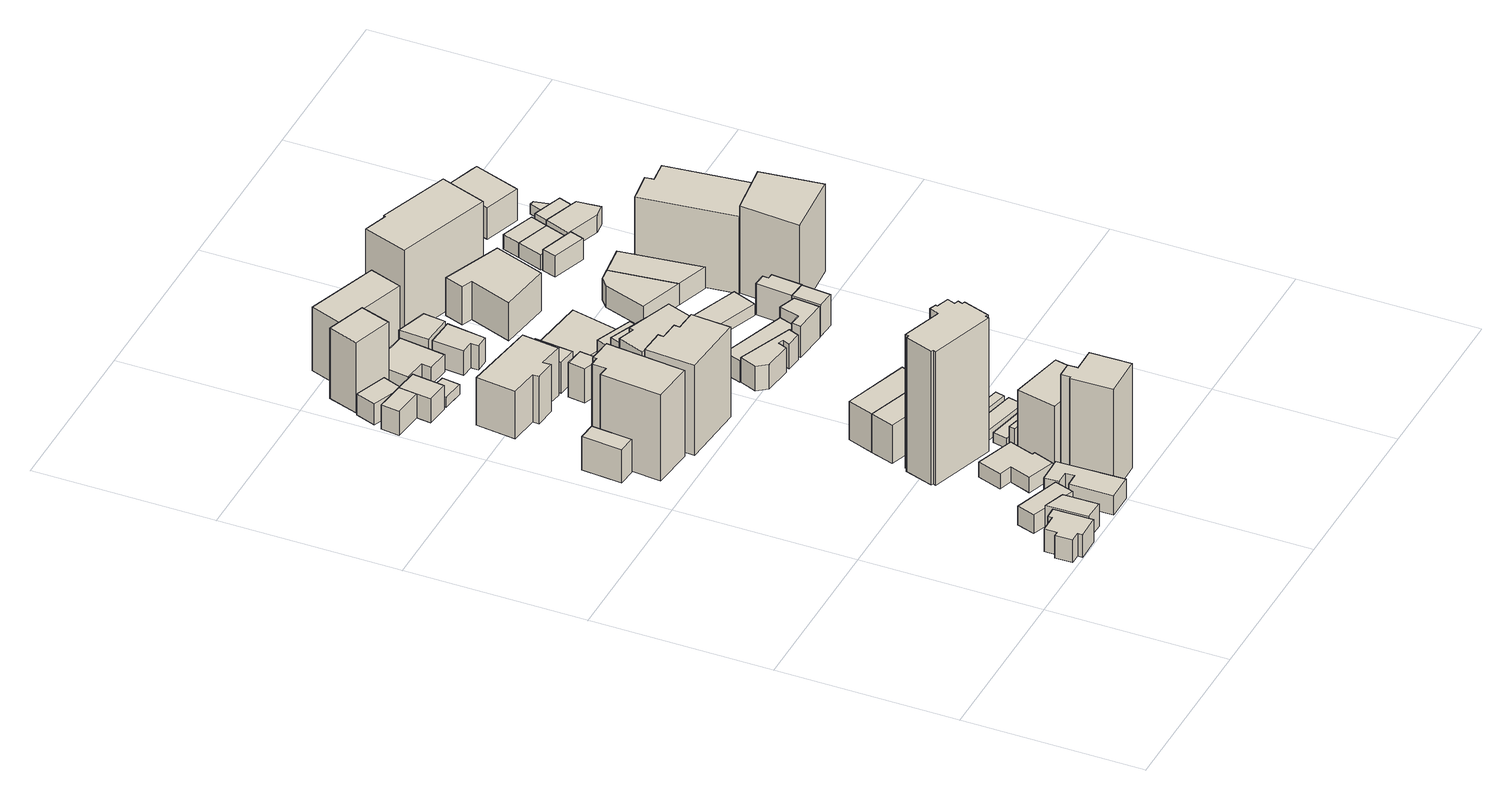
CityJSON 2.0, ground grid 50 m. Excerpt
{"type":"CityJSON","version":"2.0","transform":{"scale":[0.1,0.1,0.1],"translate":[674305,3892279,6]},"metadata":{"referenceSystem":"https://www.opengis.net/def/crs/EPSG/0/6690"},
"CityObjects":{
"building1":{"type":"Building","attributes":{"class":"3001","usage":"411","measuredHeight":7.9,"storeysAboveGround":2,"BuildingDetailAttribute.totalFloorArea":178.69,"BuildingDetailAttribute.buildingFootprintArea":89.35,"BuildingDetailAttribute.buildingRoofEdgeArea":89.35,"BuildingDetailAttribute.urbanPlanType":"21","BuildingDetailAttribute.landUseType":"211","BuildingDetailAttribute.surveyYear":2021,"BuildingIDAttribute.prefecture":"23","BuildingIDAttribute.city":"23106"},"address":[{"country":"日本","locality":"愛知県名古屋市"}],"geometry":[{"type":"Solid","lod":"1","boundaries":[[[[0,1,2,3,4,5,6,7,8,9]],[[8,10,11,9]],[[7,12,10,8]],[[6,13,12,7]],[[5,14,13,6]],[[4,15,14,5]],[[3,16,15,4]],[[2,17,16,3]],[[1,18,17,2]],[[0,19,18,1]],[[9,11,19,0]],[[10,12,13,14,15,16,17,18,19,11]]]]}]},
"building2":{"type":"Building","attributes":{"class":"3001","usage":"454","measuredHeight":7.9,"storeysAboveGround":2,"BuildingDetailAttribute.totalFloorArea":123.28,"BuildingDetailAttribute.buildingFootprintArea":61.64,"BuildingDetailAttribute.buildingRoofEdgeArea":61.64,"BuildingDetailAttribute.urbanPlanType":"21","BuildingDetailAttribute.landUseType":"223","BuildingDetailAttribute.surveyYear":2021,"BuildingIDAttribute.prefecture":"23","BuildingIDAttribute.city":"23106"},"address":[{"country":"日本","locality":"愛知県名古屋市"}],"geometry":[{"type":"Solid","lod":"1","boundaries":[[[[20,21,22,23,24]],[[23,25,26,24]],[[22,27,25,23]],[[21,28,27,22]],[[20,29,28,21]],[[24,26,29,20]],[[25,27,28,29,26]]]]}]},
"building3":{"type":"Building","attributes":{"class":"3001","usage":"411","measuredHeight":6.7,"storeysAboveGround":2,"BuildingDetailAttribute.totalFloorArea":148.93,"BuildingDetailAttribute.buildingFootprintArea":74.47,"BuildingDetailAttribute.buildingRoofEdgeArea":74.47,"BuildingDetailAttribute.urbanPlanType":"21","BuildingDetailAttribute.landUseType":"211","BuildingDetailAttribute.surveyYear":2021,"BuildingIDAttribute.prefecture":"23","BuildingIDAttribute.city":"23106"},"address":[{"country":"日本","locality":"愛知県名古屋市"}],"geometry":[{"type":"Solid","lod":"1","boundaries":[[[[30,31,32,33]],[[32,34,35,33]],[[31,36,34,32]],[[30,37,36,31]],[[33,35,37,30]],[[34,36,37,35]]]]}]},
"building4":{"type":"Building","attributes":{"class":"3002","usage":"411","measuredHeight":18.2,"storeysAboveGround":3,"BuildingDetailAttribute.totalFloorArea":167.37,"BuildingDetailAttribute.buildingFootprintArea":55.79,"BuildingDetailAttribute.buildingRoofEdgeArea":55.79,"BuildingDetailAttribute.urbanPlanType":"21","BuildingDetailAttribute.landUseType":"211","BuildingDetailAttribute.surveyYear":2021,"BuildingIDAttribute.prefecture":"23","BuildingIDAttribute.city":"23106"},"address":[{"country":"日本","locality":"愛知県名古屋市"}],"geometry":[{"type":"Solid","lod":"1","boundaries":[[[[38,39,40,41]],[[40,42,43,41]],[[39,44,42,40]],[[38,45,44,39]],[[41,43,45,38]],[[42,44,45,43]]]]}]},
"building5":{"type":"Building","attributes":{"class":"9999","usage":"411","measuredHeight":6.9,"storeysAboveGround":2,"BuildingDetailAttribute.totalFloorArea":260.9,"BuildingDetailAttribute.buildingFootprintArea":130.45,"BuildingDetailAttribute.buildingRoofEdgeArea":130.45,"BuildingDetailAttribute.urbanPlanType":"21","BuildingDetailAttribute.landUseType":"211","BuildingDetailAttribute.surveyYear":2021,"BuildingIDAttribute.prefecture":"23","BuildingIDAttribute.city":"23106"},"address":[{"country":"日本","locality":"愛知県名古屋市"}],"geometry":[{"type":"Solid","lod":"1","boundaries":[[[[46,47,48,49,50,51,52,53]],[[52,54,55,53]],[[51,56,54,52]],[[50,57,56,51]],[[49,58,57,50]],[[48,59,58,49]],[[47,60,59,48]],[[46,61,60,47]],[[53,55,61,46]],[[54,56,57,58,59,60,61,55]]]]}]},
"building6":{"type":"Building","attributes":{"class":"3002","usage":"412","measuredHeight":27.2,"storeysAboveGround":9,"BuildingDetailAttribute.totalFloorArea":2204.75,"BuildingDetailAttribute.buildingFootprintArea":244.97,"BuildingDetailAttribute.buildingRoofEdgeArea":244.97,"BuildingDetailAttribute.urbanPlanType":"21","BuildingDetailAttribute.landUseType":"211","BuildingDetailAttribute.surveyYear":2021,"BuildingIDAttribute.prefecture":"23","BuildingIDAttribute.city":"23106"},"address":[{"country":"日本","locality":"愛知県名古屋市"}],"geometry":[{"type":"Solid","lod":"1","boundaries":[[[[62,63,64,65,66,67,68,69]],[[68,70,71,69]],[[67,72,70,68]],[[66,73,72,67]],[[65,74,73,66]],[[64,75,74,65]],[[63,76,75,64]],[[62,77,76,63]],[[69,71,77,62]],[[70,72,73,74,75,76,77,71]]]]}]},
"building7":{"type":"Building","attributes":{"class":"3001","usage":"401","measuredHeight":4.6,"storeysAboveGround":1,"BuildingDetailAttribute.totalFloorArea":135.35,"BuildingDetailAttribute.buildingFootprintArea":135.35,"BuildingDetailAttribute.buildingRoofEdgeArea":135.35,"BuildingDetailAttribute.urbanPlanType":"21","BuildingDetailAttribute.landUseType":"212","BuildingDetailAttribute.surveyYear":2021,"BuildingIDAttribute.prefecture":"23","BuildingIDAttribute.city":"23106"},"address":[{"country":"日本","locality":"愛知県名古屋市"}],"geometry":[{"type":"Solid","lod":"1","boundaries":[[[[78,79,80,81,82,83,84,85]],[[84,86,87,85]],[[83,88,86,84]],[[82,89,88,83]],[[81,90,89,82]],[[80,91,90,81]],[[79,92,91,80]],[[78,93,92,79]],[[85,87,93,78]],[[86,88,89,90,91,92,93,87]]]]}]},
"building8":{"type":"Building","attributes":{"class":"3001","usage":"411","measuredHeight":9.4,"storeysAboveGround":2,"BuildingDetailAttribute.totalFloorArea":86.61,"BuildingDetailAttribute.buildingFootprintArea":43.31,"BuildingDetailAttribute.buildingRoofEdgeArea":101.6,"BuildingDetailAttribute.urbanPlanType":"21","BuildingDetailAttribute.landUseType":"211","BuildingDetailAttribute.surveyYear":2021,"BuildingIDAttribute.prefecture":"23","BuildingIDAttribute.city":"23106"},"address":[{"country":"日本","locality":"愛知県名古屋市"}],"geometry":[{"type":"Solid","lod":"1","boundaries":[[[[94,95,96,97]],[[96,98,99,97]],[[95,100,98,96]],[[94,101,100,95]],[[97,99,101,94]],[[98,100,101,99]]]]}]},
"building9":{"type":"Building","attributes":{"class":"3002","usage":"412","measuredHeight":31.9,"storeysAboveGround":11,"BuildingDetailAttribute.totalFloorArea":1612.26,"BuildingDetailAttribute.buildingFootprintArea":146.57,"BuildingDetailAttribute.buildingRoofEdgeArea":146.57,"BuildingDetailAttribute.urbanPlanType":"21","BuildingDetailAttribute.landUseType":"211","BuildingDetailAttribute.surveyYear":2021,"BuildingIDAttribute.prefecture":"23","BuildingIDAttribute.city":"23106"},"address":[{"country":"日本","locality":"愛知県名古屋市中区千代田二丁目１１０６"}],"geometry":[{"type":"Solid","lod":"1","boundaries":[[[[102,103,104,105,106,107,108,109]],[[108,110,111,109]],[[107,112,110,108]],[[106,113,112,107]],[[105,114,113,106]],[[104,115,114,105]],[[103,116,115,104]],[[102,117,116,103]],[[109,111,117,102]],[[110,112,113,114,115,116,117,111]]]]}]},
"building10":{"type":"Building","attributes":{"class":"3002","usage":"412","measuredHeight":41.7,"storeysAboveGround":14,"BuildingDetailAttribute.totalFloorArea":3131.46,"BuildingDetailAttribute.buildingFootprintArea":223.68,"BuildingDetailAttribute.buildingRoofEdgeArea":223.68,"BuildingDetailAttribute.urbanPlanType":"21","BuildingDetailAttribute.landUseType":"211","BuildingDetailAttribute.surveyYear":2021,"BuildingIDAttribute.prefecture":"23","BuildingIDAttribute.city":"23106"},"address":[{"country":"日本","locality":"愛知県名古屋市中区千代田二丁目１１１３"}],"geometry":[{"type":"Solid","lod":"1","boundaries":[[[[118,119,120,121,122,123,124,125,126,127,128,129,130,131,132,133,134,135]],[[134,136,137,135]],[[133,138,136,134]],[[132,139,138,133]],[[131,140,139,132]],[[130,141,140,131]],[[129,142,141,130]],[[128,143,142,129]],[[127,144,143,128]],[[126,145,144,127]],[[125,146,145,126]],[[124,147,146,125]],[[123,148,147,124]],[[122,149,148,123]],[[121,150,149,122]],[[120,151,150,121]],[[119,152,151,120]],[[118,153,152,119]],[[135,137,153,118]],[[136,138,139,140,141,142,143,144,145,146,147,148,149,150,151,152,153,137]]]]}]},
"building11":{"type":"Building","attributes":{"class":"9999","usage":"411","measuredHeight":21.4,"storeysAboveGround":2,"BuildingDetailAttribute.totalFloorArea":115.4,"BuildingDetailAttribute.buildingFootprintArea":57.7,"BuildingDetailAttribute.buildingRoofEdgeArea":57.7,"BuildingDetailAttribute.urbanPlanType":"21","BuildingDetailAttribute.landUseType":"211","BuildingDetailAttribute.surveyYear":2021,"BuildingIDAttribute.prefecture":"23","BuildingIDAttribute.city":"23106"},"address":[{"country":"日本","locality":"愛知県名古屋市"}],"geometry":[{"type":"Solid","lod":"1","boundaries":[[[[154,155,156,157]],[[156,158,159,157]],[[155,160,158,156]],[[154,161,160,155]],[[157,159,161,154]],[[158,160,161,159]]]]}]},
"building12":{"type":"Building","attributes":{"class":"3001","usage":"411","measuredHeight":9.4,"storeysAboveGround":2,"BuildingDetailAttribute.totalFloorArea":116.58,"BuildingDetailAttribute.buildingFootprintArea":58.29,"BuildingDetailAttribute.buildingRoofEdgeArea":101.6,"BuildingDetailAttribute.urbanPlanType":"21","BuildingDetailAttribute.landUseType":"211","BuildingDetailAttribute.surveyYear":2021,"BuildingIDAttribute.prefecture":"23","BuildingIDAttribute.city":"23106"},"address":[{"country":"日本","locality":"愛知県名古屋市"}],"geometry":[{"type":"Solid","lod":"1","boundaries":[[[[162,163,164,165,166]],[[165,167,101,166]],[[164,168,167,165]],[[163,169,168,164]],[[162,99,169,163]],[[166,101,99,162]],[[167,168,169,99,101]]]]}]},
"building13":{"type":"Building","attributes":{"class":"3002","usage":"412","measuredHeight":31.4,"storeysAboveGround":10,"BuildingDetailAttribute.totalFloorArea":2295.49,"BuildingDetailAttribute.buildingFootprintArea":229.55,"BuildingDetailAttribute.buildingRoofEdgeArea":229.55,"BuildingDetailAttribute.urbanPlanType":"21","BuildingDetailAttribute.landUseType":"211","BuildingDetailAttribute.surveyYear":2021,"BuildingIDAttribute.prefecture":"23","BuildingIDAttribute.city":"23106"},"address":[{"country":"日本","locality":"愛知県名古屋市"}],"geometry":[{"type":"Solid","lod":"1","boundaries":[[[[170,171,172,173,174,175,176,177]],[[176,178,179,177]],[[175,180,178,176]],[[174,181,180,175]],[[173,182,181,174]],[[172,183,182,173]],[[171,184,183,172]],[[170,185,184,171]],[[177,179,185,170]],[[178,180,181,182,183,184,185,179]]]]}]},
"building14":{"type":"Building","attributes":{"class":"3002","usage":"412","measuredHeight":17.4,"storeysAboveGround":5,"BuildingDetailAttribute.totalFloorArea":1179.85,"BuildingDetailAttribute.buildingFootprintArea":235.97,"BuildingDetailAttribute.buildingRoofEdgeArea":235.97,"BuildingDetailAttribute.urbanPlanType":"21","BuildingDetailAttribute.landUseType":"211","BuildingDetailAttribute.surveyYear":2021,"BuildingIDAttribute.prefecture":"23","BuildingIDAttribute.city":"23106"},"address":[{"country":"日本","locality":"愛知県名古屋市"}],"geometry":[{"type":"Solid","lod":"1","boundaries":[[[[186,187,188,189,190,191,192,193]],[[192,194,195,193]],[[191,196,194,192]],[[190,197,196,191]],[[189,198,197,190]],[[188,199,198,189]],[[187,200,199,188]],[[186,201,200,187]],[[193,195,201,186]],[[194,196,197,198,199,200,201,195]]]]}]},
"building15":{"type":"Building","attributes":{"class":"3002","usage":"411","measuredHeight":12.5,"storeysAboveGround":3,"BuildingDetailAttribute.totalFloorArea":395.24,"BuildingDetailAttribute.buildingFootprintArea":131.75,"BuildingDetailAttribute.buildingRoofEdgeArea":278.75,"BuildingDetailAttribute.urbanPlanType":"21","BuildingDetailAttribute.landUseType":"211","BuildingDetailAttribute.surveyYear":2021,"BuildingIDAttribute.prefecture":"23","BuildingIDAttribute.city":"23106"},"address":[{"country":"日本","locality":"愛知県名古屋市"}],"geometry":[{"type":"Solid","lod":"1","boundaries":[[[[202,203,204,205]],[[204,206,207,205]],[[203,208,206,204]],[[202,209,208,203]],[[205,207,209,202]],[[206,208,209,207]]]]}]},
"building16":{"type":"Building","attributes":{"class":"3001","usage":"401","measuredHeight":30.4,"storeysAboveGround":7,"BuildingDetailAttribute.totalFloorArea":713.28,"BuildingDetailAttribute.buildingFootprintArea":101.9,"BuildingDetailAttribute.buildingRoofEdgeArea":101.9,"BuildingDetailAttribute.urbanPlanType":"21","BuildingDetailAttribute.landUseType":"212","BuildingDetailAttribute.surveyYear":2021,"BuildingIDAttribute.prefecture":"23","BuildingIDAttribute.city":"23106"},"address":[{"country":"日本","locality":"愛知県名古屋市"}],"geometry":[{"type":"Solid","lod":"1","boundaries":[[[[210,211,212,213]],[[212,214,215,213]],[[211,216,214,212]],[[210,217,216,211]],[[213,215,217,210]],[[214,216,217,215]]]]}]},
"building17":{"type":"Building","attributes":{"class":"3002","usage":"401","measuredHeight":21.8,"storeysAboveGround":5,"BuildingDetailAttribute.totalFloorArea":888.07,"BuildingDetailAttribute.buildingFootprintArea":177.61,"BuildingDetailAttribute.buildingRoofEdgeArea":177.61,"BuildingDetailAttribute.urbanPlanType":"21","BuildingDetailAttribute.landUseType":"212","BuildingDetailAttribute.surveyYear":2021,"BuildingIDAttribute.prefecture":"23","BuildingIDAttribute.city":"23106"},"address":[{"country":"日本","locality":"愛知県名古屋市"}],"geometry":[{"type":"Solid","lod":"1","boundaries":[[[[218,219,220,221]],[[220,222,223,221]],[[219,224,222,220]],[[218,225,224,219]],[[221,223,225,218]],[[222,224,225,223]]]]}]},
"building18":{"type":"Building","attributes":{"class":"9999","usage":"411","measuredHeight":-9999,"storeysAboveGround":1,"BuildingDetailAttribute.totalFloorArea":32.43,"BuildingDetailAttribute.buildingFootprintArea":32.43,"BuildingDetailAttribute.buildingRoofEdgeArea":32.43,"BuildingDetailAttribute.urbanPlanType":"21","BuildingDetailAttribute.landUseType":"211","BuildingDetailAttribute.surveyYear":2021,"BuildingIDAttribute.prefecture":"23","BuildingIDAttribute.city":"23106"},"address":[{"country":"日本","locality":"愛知県名古屋市"}],"geometry":[{"type":"Solid","lod":"1","boundaries":[[[[226,227,228,229]],[[228,230,231,229]],[[227,232,230,228]],[[226,233,232,227]],[[229,231,233,226]],[[230,232,233,231]]]]}]},
"building19":{"type":"Building","attributes":{"class":"9999","usage":"412","measuredHeight":12.5,"storeysAboveGround":4,"BuildingDetailAttribute.totalFloorArea":588.02,"BuildingDetailAttribute.buildingFootprintArea":147.01,"BuildingDetailAttribute.buildingRoofEdgeArea":278.75,"BuildingDetailAttribute.urbanPlanType":"21","BuildingDetailAttribute.landUseType":"211","BuildingDetailAttribute.surveyYear":2021,"BuildingIDAttribute.prefecture":"23","BuildingIDAttribute.city":"23106"},"address":[{"country":"日本","locality":"愛知県名古屋市"}],"geometry":[{"type":"Solid","lod":"1","boundaries":[[[[204,234,235,205]],[[235,236,207,205]],[[234,237,236,235]],[[204,206,237,234]],[[205,207,206,204]],[[236,237,206,207]]]]}]},
"building20":{"type":"Building","attributes":{"class":"3003","usage":"431","measuredHeight":16.7,"storeysAboveGround":1,"BuildingDetailAttribute.totalFloorArea":26.69,"BuildingDetailAttribute.buildingFootprintArea":26.69,"BuildingDetailAttribute.buildingRoofEdgeArea":26.69,"BuildingDetailAttribute.urbanPlanType":"21","BuildingDetailAttribute.landUseType":"213","BuildingDetailAttribute.surveyYear":2021,"BuildingIDAttribute.prefecture":"23","BuildingIDAttribute.city":"23106"},"address":[{"country":"日本","locality":"愛知県名古屋市"}],"geometry":[{"type":"Solid","lod":"1","boundaries":[[[[238,239,240,241]],[[240,242,243,241]],[[239,244,242,240]],[[238,245,244,239]],[[241,243,245,238]],[[242,244,245,243]]]]}]},
"building21":{"type":"Building","attributes":{"class":"3002","usage":"412","measuredHeight":30.4,"storeysAboveGround":8,"BuildingDetailAttribute.totalFloorArea":1321.9,"BuildingDetailAttribute.buildingFootprintArea":165.24,"BuildingDetailAttribute.buildingRoofEdgeArea":165.24,"BuildingDetailAttribute.urbanPlanType":"21","BuildingDetailAttribute.landUseType":"211","BuildingDetailAttribute.surveyYear":2021,"BuildingIDAttribute.prefecture":"23","BuildingIDAttribute.city":"23106"},"address":[{"country":"日本","locality":"愛知県名古屋市"}],"geometry":[{"type":"Solid","lod":"1","boundaries":[[[[246,247,248,249,250,251]],[[250,252,253,251]],[[249,254,252,250]],[[248,255,254,249]],[[247,256,255,248]],[[246,257,256,247]],[[251,253,257,246]],[[252,254,255,256,257,253]]]]}]},
"building22":{"type":"Building","attributes":{"class":"3003","usage":"431","measuredHeight":3.7,"storeysAboveGround":1,"BuildingDetailAttribute.totalFloorArea":57.93,"BuildingDetailAttribute.buildingFootprintArea":57.93,"BuildingDetailAttribute.buildingRoofEdgeArea":57.93,"BuildingDetailAttribute.urbanPlanType":"21","BuildingDetailAttribute.landUseType":"213","BuildingDetailAttribute.surveyYear":2021,"BuildingIDAttribute.prefecture":"23","BuildingIDAttribute.city":"23106"},"address":[{"country":"日本","locality":"愛知県名古屋市"}],"geometry":[{"type":"Solid","lod":"1","boundaries":[[[[258,259,260,261]],[[260,262,263,261]],[[259,264,262,260]],[[258,265,264,259]],[[261,263,265,258]],[[262,264,265,263]]]]}]},
"building23":{"type":"Building","attributes":{"class":"3001","usage":"401","measuredHeight":10.4,"storeysAboveGround":3,"BuildingDetailAttribute.totalFloorArea":89.2,"BuildingDetailAttribute.buildingFootprintArea":29.73,"BuildingDetailAttribute.buildingRoofEdgeArea":29.73,"BuildingDetailAttribute.urbanPlanType":"21","BuildingDetailAttribute.landUseType":"212","BuildingDetailAttribute.surveyYear":2021,"BuildingIDAttribute.prefecture":"23","BuildingIDAttribute.city":"23106"},"address":[{"country":"日本","locality":"愛知県名古屋市"}],"geometry":[{"type":"Solid","lod":"1","boundaries":[[[[266,267,268,269]],[[268,270,271,269]],[[267,272,270,268]],[[266,273,272,267]],[[269,271,273,266]],[[270,272,273,271]]]]}]},
"building24":{"type":"Building","attributes":{"class":"9999","usage":"411","measuredHeight":6.1,"storeysAboveGround":1,"BuildingDetailAttribute.totalFloorArea":153.05,"BuildingDetailAttribute.buildingFootprintArea":153.05,"BuildingDetailAttribute.buildingRoofEdgeArea":153.05,"BuildingDetailAttribute.urbanPlanType":"21","BuildingDetailAttribute.landUseType":"211","BuildingDetailAttribute.surveyYear":2021,"BuildingIDAttribute.prefecture":"23","BuildingIDAttribute.city":"23106"},"address":[{"country":"日本","locality":"愛知県名古屋市中区千代田一丁目８１２"}],"geometry":[{"type":"Solid","lod":"1","boundaries":[[[[274,275,276,277,278,279,280,281]],[[280,282,283,281]],[[279,284,282,280]],[[278,285,284,279]],[[277,286,285,278]],[[276,287,286,277]],[[275,288,287,276]],[[274,289,288,275]],[[281,283,289,274]],[[282,284,285,286,287,288,289,283]]]]}]},
"building25":{"type":"Building","attributes":{"class":"3003","usage":"431","measuredHeight":-9999,"storeysAboveGround":1,"BuildingDetailAttribute.totalFloorArea":60.76,"BuildingDetailAttribute.buildingFootprintArea":60.76,"BuildingDetailAttribute.buildingRoofEdgeArea":60.76,"BuildingDetailAttribute.urbanPlanType":"21","BuildingDetailAttribute.landUseType":"213","BuildingDetailAttribute.surveyYear":2021,"BuildingIDAttribute.prefecture":"23","BuildingIDAttribute.city":"23106"},"address":[{"country":"日本","locality":"愛知県名古屋市"}],"geometry":[{"type":"Solid","lod":"1","boundaries":[[[[290,291,292,293]],[[292,294,295,293]],[[291,296,294,292]],[[290,297,296,291]],[[293,295,297,290]],[[294,296,297,295]]]]}]},
"building26":{"type":"Building","attributes":{"class":"3002","usage":"401","measuredHeight":9.4,"storeysAboveGround":3,"BuildingDetailAttribute.totalFloorArea":168.23,"BuildingDetailAttribute.buildingFootprintArea":56.08,"BuildingDetailAttribute.buildingRoofEdgeArea":56.08,"BuildingDetailAttribute.urbanPlanType":"21","BuildingDetailAttribute.landUseType":"212","BuildingDetailAttribute.surveyYear":2021,"BuildingIDAttribute.prefecture":"23","BuildingIDAttribute.city":"23106"},"address":[{"country":"日本","locality":"愛知県名古屋市"}],"geometry":[{"type":"Solid","lod":"1","boundaries":[[[[298,299,300,301]],[[300,302,303,301]],[[299,304,302,300]],[[298,305,304,299]],[[301,303,305,298]],[[302,304,305,303]]]]}]},
"building27":{"type":"Building","attributes":{"class":"3003","usage":"431","measuredHeight":-9999,"storeysAboveGround":1,"BuildingDetailAttribute.totalFloorArea":34.13,"BuildingDetailAttribute.buildingFootprintArea":34.13,"BuildingDetailAttribute.buildingRoofEdgeArea":34.13,"BuildingDetailAttribute.urbanPlanType":"21","BuildingDetailAttribute.landUseType":"213","BuildingDetailAttribute.surveyYear":2021,"BuildingIDAttribute.prefecture":"23","BuildingIDAttribute.city":"23106"},"address":[{"country":"日本","locality":"愛知県名古屋市"}],"geometry":[{"type":"Solid","lod":"1","boundaries":[[[[306,307,308,309]],[[308,310,311,309]],[[307,312,310,308]],[[306,313,312,307]],[[309,311,313,306]],[[310,312,313,311]]]]}]},
"building28":{"type":"Building","attributes":{"class":"3002","usage":"401","measuredHeight":24.4,"storeysAboveGround":5,"BuildingDetailAttribute.totalFloorArea":1016.23,"BuildingDetailAttribute.buildingFootprintArea":203.25,"BuildingDetailAttribute.buildingRoofEdgeArea":203.25,"BuildingDetailAttribute.urbanPlanType":"21","BuildingDetailAttribute.landUseType":"212","BuildingDetailAttribute.surveyYear":2021,"BuildingIDAttribute.prefecture":"23","BuildingIDAttribute.city":"23106"},"address":[{"country":"日本","locality":"愛知県名古屋市"}],"geometry":[{"type":"Solid","lod":"1","boundaries":[[[[314,315,316,317]],[[316,318,319,317]],[[315,320,318,316]],[[314,321,320,315]],[[317,319,321,314]],[[318,320,321,319]]]]}]},
"building29":{"type":"Building","attributes":{"class":"3002","usage":"412","measuredHeight":23.5,"storeysAboveGround":4,"BuildingDetailAttribute.totalFloorArea":430.47,"BuildingDetailAttribute.buildingFootprintArea":107.62,"BuildingDetailAttribute.buildingRoofEdgeArea":107.62,"BuildingDetailAttribute.urbanPlanType":"21","BuildingDetailAttribute.landUseType":"211","BuildingDetailAttribute.surveyYear":2021,"BuildingIDAttribute.prefecture":"23","BuildingIDAttribute.city":"23106"},"address":[{"country":"日本","locality":"愛知県名古屋市"}],"geometry":[{"type":"Solid","lod":"1","boundaries":[[[[322,323,324,325,326]],[[325,327,328,326]],[[324,329,327,325]],[[323,330,329,324]],[[322,331,330,323]],[[326,328,331,322]],[[327,329,330,331,328]]]]}]},
"building30":{"type":"Building","attributes":{"class":"3002","usage":"431","measuredHeight":5.7,"storeysAboveGround":1,"BuildingDetailAttribute.totalFloorArea":133.09,"BuildingDetailAttribute.buildingFootprintArea":133.09,"BuildingDetailAttribute.buildingRoofEdgeArea":133.09,"BuildingDetailAttribute.urbanPlanType":"21","BuildingDetailAttribute.landUseType":"213","BuildingDetailAttribute.surveyYear":2021,"BuildingIDAttribute.prefecture":"23","BuildingIDAttribute.city":"23106"},"address":[{"country":"日本","locality":"愛知県名古屋市"}],"geometry":[{"type":"Solid","lod":"1","boundaries":[[[[332,333,334,335]],[[334,336,337,335]],[[333,338,336,334]],[[332,339,338,333]],[[335,337,339,332]],[[336,338,339,337]]]]}]},
"building31":{"type":"Building","attributes":{"class":"3001","usage":"411","measuredHeight":8.4,"storeysAboveGround":2,"BuildingDetailAttribute.totalFloorArea":152.27,"BuildingDetailAttribute.buildingFootprintArea":76.14,"BuildingDetailAttribute.buildingRoofEdgeArea":76.14,"BuildingDetailAttribute.urbanPlanType":"21","BuildingDetailAttribute.landUseType":"211","BuildingDetailAttribute.surveyYear":2021,"BuildingIDAttribute.prefecture":"23","BuildingIDAttribute.city":"23106"},"address":[{"country":"日本","locality":"愛知県名古屋市"}],"geometry":[{"type":"Solid","lod":"1","boundaries":[[[[340,341,342,343,344,345]],[[344,346,347,345]],[[343,348,346,344]],[[342,349,348,343]],[[341,350,349,342]],[[340,351,350,341]],[[345,347,351,340]],[[346,348,349,350,351,347]]]]}]},
"building32":{"type":"Building","attributes":{"class":"3002","usage":"401","measuredHeight":13.5,"storeysAboveGround":3,"BuildingDetailAttribute.totalFloorArea":185.29,"BuildingDetailAttribute.buildingFootprintArea":61.76,"BuildingDetailAttribute.buildingRoofEdgeArea":61.76,"BuildingDetailAttribute.urbanPlanType":"21","BuildingDetailAttribute.landUseType":"212","BuildingDetailAttribute.surveyYear":2021,"BuildingIDAttribute.prefecture":"23","BuildingIDAttribute.city":"23106"},"address":[{"country":"日本","locality":"愛知県名古屋市"}],"geometry":[{"type":"Solid","lod":"1","boundaries":[[[[352,353,323,322]],[[323,354,355,322]],[[353,356,354,323]],[[352,357,356,353]],[[322,355,357,352]],[[354,356,357,355]]]]}]},
"building33":{"type":"Building","attributes":{"class":"3001","usage":"412","measuredHeight":7.8,"storeysAboveGround":2,"BuildingDetailAttribute.totalFloorArea":125.32,"BuildingDetailAttribute.buildingFootprintArea":62.66,"BuildingDetailAttribute.buildingRoofEdgeArea":62.66,"BuildingDetailAttribute.urbanPlanType":"21","BuildingDetailAttribute.landUseType":"211","BuildingDetailAttribute.surveyYear":2021,"BuildingIDAttribute.prefecture":"23","BuildingIDAttribute.city":"23106"},"address":[{"country":"日本","locality":"愛知県名古屋市"}],"geometry":[{"type":"Solid","lod":"1","boundaries":[[[[358,359,360,361]],[[360,362,363,361]],[[359,364,362,360]],[[358,365,364,359]],[[361,363,365,358]],[[362,364,365,363]]]]}]},
"building34":{"type":"Building","attributes":{"class":"3003","usage":"401","measuredHeight":9.5,"storeysAboveGround":1,"BuildingDetailAttribute.totalFloorArea":248.09,"BuildingDetailAttribute.buildingFootprintArea":248.09,"BuildingDetailAttribute.buildingRoofEdgeArea":248.09,"BuildingDetailAttribute.urbanPlanType":"21","BuildingDetailAttribute.landUseType":"212","BuildingDetailAttribute.surveyYear":2021,"BuildingIDAttribute.prefecture":"23","BuildingIDAttribute.city":"23106"},"address":[{"country":"日本","locality":"愛知県名古屋市"}],"geometry":[{"type":"Solid","lod":"1","boundaries":[[[[366,367,368,369,370,371]],[[370,372,373,371]],[[369,374,372,370]],[[368,375,374,369]],[[367,376,375,368]],[[366,377,376,367]],[[371,373,377,366]],[[372,374,375,376,377,373]]]]}]},
"building35":{"type":"Building","attributes":{"class":"9999","usage":"411","measuredHeight":8.5,"storeysAboveGround":2,"BuildingDetailAttribute.totalFloorArea":168.36,"BuildingDetailAttribute.buildingFootprintArea":84.18,"BuildingDetailAttribute.buildingRoofEdgeArea":84.18,"BuildingDetailAttribute.urbanPlanType":"21","BuildingDetailAttribute.landUseType":"223","BuildingDetailAttribute.surveyYear":2021,"BuildingIDAttribute.prefecture":"23","BuildingIDAttribute.city":"23106"},"address":[{"country":"日本","locality":"愛知県名古屋市"}],"geometry":[{"type":"Solid","lod":"1","boundaries":[[[[378,379,380,381,382,383,384,385,386]],[[385,387,388,386]],[[384,389,387,385]],[[383,390,389,384]],[[382,391,390,383]],[[381,392,391,382]],[[380,393,392,381]],[[379,394,393,380]],[[378,395,394,379]],[[386,388,395,378]],[[387,389,390,391,392,393,394,395,388]]]]}]},
"building36":{"type":"Building","attributes":{"class":"3001","usage":"431","measuredHeight":8.5,"storeysAboveGround":2,"BuildingDetailAttribute.totalFloorArea":208.49,"BuildingDetailAttribute.buildingFootprintArea":104.25,"BuildingDetailAttribute.buildingRoofEdgeArea":104.25,"BuildingDetailAttribute.urbanPlanType":"21","BuildingDetailAttribute.landUseType":"212","BuildingDetailAttribute.surveyYear":2021,"BuildingIDAttribute.prefecture":"23","BuildingIDAttribute.city":"23106"},"address":[{"country":"日本","locality":"愛知県名古屋市"}],"geometry":[{"type":"Solid","lod":"1","boundaries":[[[[396,397,398,399]],[[398,400,401,399]],[[397,402,400,398]],[[396,403,402,397]],[[399,401,403,396]],[[400,402,403,401]]]]}]},
"building37":{"type":"Building","attributes":{"class":"3002","usage":"411","measuredHeight":9.5,"storeysAboveGround":3,"BuildingDetailAttribute.totalFloorArea":158.91,"BuildingDetailAttribute.buildingFootprintArea":52.97,"BuildingDetailAttribute.buildingRoofEdgeArea":52.97,"BuildingDetailAttribute.urbanPlanType":"21","BuildingDetailAttribute.landUseType":"211","BuildingDetailAttribute.surveyYear":2021,"BuildingIDAttribute.prefecture":"23","BuildingIDAttribute.city":"23106"},"address":[{"country":"日本","locality":"愛知県名古屋市"}],"geometry":[{"type":"Solid","lod":"1","boundaries":[[[[404,405,406,407,408,409]],[[408,410,411,409]],[[407,412,410,408]],[[406,413,412,407]],[[405,414,413,406]],[[404,415,414,405]],[[409,411,415,404]],[[410,412,413,414,415,411]]]]}]},
"building38":{"type":"Building","attributes":{"class":"3002","usage":"401","measuredHeight":13.5,"storeysAboveGround":3,"BuildingDetailAttribute.totalFloorArea":773.48,"BuildingDetailAttribute.buildingFootprintArea":257.83,"BuildingDetailAttribute.buildingRoofEdgeArea":257.83,"BuildingDetailAttribute.urbanPlanType":"21","BuildingDetailAttribute.landUseType":"212","BuildingDetailAttribute.surveyYear":2021,"BuildingIDAttribute.prefecture":"23","BuildingIDAttribute.city":"23106"},"address":[{"country":"日本","locality":"愛知県名古屋市"}],"geometry":[{"type":"Solid","lod":"1","boundaries":[[[[416,417,418,419,420,421]],[[420,422,423,421]],[[419,424,422,420]],[[418,425,424,419]],[[417,426,425,418]],[[416,427,426,417]],[[421,423,427,416]],[[422,424,425,426,427,423]]]]}]},
"building39":{"type":"Building","attributes":{"class":"3001","usage":"413","measuredHeight":9.5,"storeysAboveGround":3,"BuildingDetailAttribute.totalFloorArea":476.65,"BuildingDetailAttribute.buildingFootprintArea":158.88,"BuildingDetailAttribute.buildingRoofEdgeArea":158.88,"BuildingDetailAttribute.urbanPlanType":"21","BuildingDetailAttribute.landUseType":"212","BuildingDetailAttribute.surveyYear":2021,"BuildingIDAttribute.prefecture":"23","BuildingIDAttribute.city":"23106"},"address":[{"country":"日本","locality":"愛知県名古屋市"}],"geometry":[{"type":"Solid","lod":"1","boundaries":[[[[428,429,430,431,432]],[[431,433,434,432]],[[430,435,433,431]],[[429,436,435,430]],[[428,437,436,429]],[[432,434,437,428]],[[433,435,436,437,434]]]]}]},
"building40":{"type":"Building","attributes":{"class":"9999","usage":"414","measuredHeight":36.4,"storeysAboveGround":8,"BuildingDetailAttribute.totalFloorArea":3032.25,"BuildingDetailAttribute.buildingFootprintArea":379.03,"BuildingDetailAttribute.buildingRoofEdgeArea":379.03,"BuildingDetailAttribute.urbanPlanType":"21","BuildingDetailAttribute.landUseType":"211","BuildingDetailAttribute.surveyYear":2021,"BuildingIDAttribute.prefecture":"23","BuildingIDAttribute.city":"23106"},"address":[{"country":"日本","locality":"愛知県名古屋市"}],"geometry":[{"type":"Solid","lod":"1","boundaries":[[[[438,439,440,441,442,443]],[[442,444,445,443]],[[441,446,444,442]],[[440,447,446,441]],[[439,448,447,440]],[[438,449,448,439]],[[443,445,449,438]],[[444,446,447,448,449,445]]]]}]},
"building41":{"type":"Building","attributes":{"class":"3001","usage":"411","measuredHeight":9.6,"storeysAboveGround":2,"BuildingDetailAttribute.totalFloorArea":82.12,"BuildingDetailAttribute.buildingFootprintArea":41.06,"BuildingDetailAttribute.buildingRoofEdgeArea":89.92,"BuildingDetailAttribute.urbanPlanType":"21","BuildingDetailAttribute.landUseType":"211","BuildingDetailAttribute.surveyYear":2021,"BuildingIDAttribute.prefecture":"23","BuildingIDAttribute.city":"23106"},"address":[{"country":"日本","locality":"愛知県名古屋市"}],"geometry":[{"type":"Solid","lod":"1","boundaries":[[[[450,451,452,453]],[[452,454,455,453]],[[451,456,454,452]],[[450,457,456,451]],[[453,455,457,450]],[[454,456,457,455]]]]}]},
"building42":{"type":"Building","attributes":{"class":"3003","usage":"431","measuredHeight":9.5,"storeysAboveGround":1,"BuildingDetailAttribute.totalFloorArea":142.49,"BuildingDetailAttribute.buildingFootprintArea":142.49,"BuildingDetailAttribute.buildingRoofEdgeArea":142.49,"BuildingDetailAttribute.urbanPlanType":"21","BuildingDetailAttribute.landUseType":"213","BuildingDetailAttribute.surveyYear":2021,"BuildingIDAttribute.prefecture":"23","BuildingIDAttribute.city":"23106"},"address":[{"country":"日本","locality":"愛知県名古屋市"}],"geometry":[{"type":"Solid","lod":"1","boundaries":[[[[458,459,460,461,462]],[[461,463,464,462]],[[460,465,463,461]],[[459,466,465,460]],[[458,467,466,459]],[[462,464,467,458]],[[463,465,466,467,464]]]]}]},
"building43":{"type":"Building","attributes":{"class":"3002","usage":"411","measuredHeight":9.6,"storeysAboveGround":3,"BuildingDetailAttribute.totalFloorArea":146.58,"BuildingDetailAttribute.buildingFootprintArea":48.86,"BuildingDetailAttribute.buildingRoofEdgeArea":89.92,"BuildingDetailAttribute.urbanPlanType":"21","BuildingDetailAttribute.landUseType":"211","BuildingDetailAttribute.surveyYear":2021,"BuildingIDAttribute.prefecture":"23","BuildingIDAttribute.city":"23106"},"address":[{"country":"日本","locality":"愛知県名古屋市"}],"geometry":[{"type":"Solid","lod":"1","boundaries":[[[[468,469,470,471,472,473]],[[472,474,475,473]],[[471,476,474,472]],[[470,477,476,471]],[[469,478,477,470]],[[468,479,478,469]],[[473,475,479,468]],[[474,476,477,478,479,475]]]]}]},
"building44":{"type":"Building","attributes":{"class":"3001","usage":"431","measuredHeight":7.5,"storeysAboveGround":1,"BuildingDetailAttribute.totalFloorArea":173.4,"BuildingDetailAttribute.buildingFootprintArea":173.4,"BuildingDetailAttribute.buildingRoofEdgeArea":173.4,"BuildingDetailAttribute.urbanPlanType":"21","BuildingDetailAttribute.landUseType":"213","BuildingDetailAttribute.surveyYear":2021,"BuildingIDAttribute.prefecture":"23","BuildingIDAttribute.city":"23106"},"address":[{"country":"日本","locality":"愛知県名古屋市"}],"geometry":[{"type":"Solid","lod":"1","boundaries":[[[[480,481,462,461]],[[462,464,463,461]],[[481,482,464,462]],[[480,483,482,481]],[[461,463,483,480]],[[464,482,483,463]]]]}]},
"building45":{"type":"Building","attributes":{"class":"3002","usage":"412","measuredHeight":35.6,"storeysAboveGround":9,"BuildingDetailAttribute.totalFloorArea":2515.4,"BuildingDetailAttribute.buildingFootprintArea":279.49,"BuildingDetailAttribute.buildingRoofEdgeArea":279.49,"BuildingDetailAttribute.urbanPlanType":"21","BuildingDetailAttribute.landUseType":"211","BuildingDetailAttribute.surveyYear":2021,"BuildingIDAttribute.prefecture":"23","BuildingIDAttribute.city":"23106"},"address":[{"country":"日本","locality":"愛知県名古屋市"}],"geometry":[{"type":"Solid","lod":"1","boundaries":[[[[484,485,486,487]],[[486,488,489,487]],[[485,490,488,486]],[[484,491,490,485]],[[487,489,491,484]],[[488,490,491,489]]]]}]},
"building46":{"type":"Building","attributes":{"class":"3001","usage":"411","measuredHeight":6.4,"storeysAboveGround":2,"BuildingDetailAttribute.totalFloorArea":82.43,"BuildingDetailAttribute.buildingFootprintArea":41.21,"BuildingDetailAttribute.buildingRoofEdgeArea":41.21,"BuildingDetailAttribute.urbanPlanType":"21","BuildingDetailAttribute.landUseType":"211","BuildingDetailAttribute.surveyYear":2021,"BuildingIDAttribute.prefecture":"23","BuildingIDAttribute.city":"23106"},"address":[{"country":"日本","locality":"愛知県名古屋市"}],"geometry":[{"type":"Solid","lod":"1","boundaries":[[[[492,493,494,495]],[[494,496,497,495]],[[493,498,496,494]],[[492,499,498,493]],[[495,497,499,492]],[[496,498,499,497]]]]}]},
"building47":{"type":"Building","attributes":{"class":"3002","usage":"401","measuredHeight":30.5,"storeysAboveGround":6,"BuildingDetailAttribute.totalFloorArea":2237.31,"BuildingDetailAttribute.buildingFootprintArea":372.88,"BuildingDetailAttribute.buildingRoofEdgeArea":372.88,"BuildingDetailAttribute.urbanPlanType":"21","BuildingDetailAttribute.landUseType":"212","BuildingDetailAttribute.surveyYear":2021,"BuildingIDAttribute.prefecture":"23","BuildingIDAttribute.city":"23106"},"address":[{"country":"日本","locality":"愛知県名古屋市"}],"geometry":[{"type":"Solid","lod":"1","boundaries":[[[[500,501,502,503,504,505]],[[504,506,507,505]],[[503,508,506,504]],[[502,509,508,503]],[[501,510,509,502]],[[500,511,510,501]],[[505,507,511,500]],[[506,508,509,510,511,507]]]]}]},
"building48":{"type":"Building","attributes":{"class":"3001","usage":"411","measuredHeight":5.5,"storeysAboveGround":1,"BuildingDetailAttribute.totalFloorArea":73.6,"BuildingDetailAttribute.buildingFootprintArea":73.6,"BuildingDetailAttribute.buildingRoofEdgeArea":124.41,"BuildingDetailAttribute.urbanPlanType":"21","BuildingDetailAttribute.landUseType":"211","BuildingDetailAttribute.surveyYear":2021,"BuildingIDAttribute.prefecture":"23","BuildingIDAttribute.city":"23106"},"address":[{"country":"日本","locality":"愛知県名古屋市"}],"geometry":[{"type":"Solid","lod":"1","boundaries":[[[[512,513,514,515]],[[514,516,517,515]],[[513,518,516,514]],[[512,519,518,513]],[[515,517,519,512]],[[516,518,519,517]]]]}]},
"building49":{"type":"Building","attributes":{"class":"3001","usage":"411","measuredHeight":5.5,"storeysAboveGround":1,"BuildingDetailAttribute.totalFloorArea":50.81,"BuildingDetailAttribute.buildingFootprintArea":50.81,"BuildingDetailAttribute.buildingRoofEdgeArea":124.41,"BuildingDetailAttribute.urbanPlanType":"21","BuildingDetailAttribute.landUseType":"211","BuildingDetailAttribute.surveyYear":2021,"BuildingIDAttribute.prefecture":"23","BuildingIDAttribute.city":"23106"},"address":[{"country":"日本","locality":"愛知県名古屋市"}],"geometry":[{"type":"Solid","lod":"1","boundaries":[[[[514,520,521,515]],[[521,522,517,515]],[[520,523,522,521]],[[514,516,523,520]],[[515,517,516,514]],[[522,523,516,517]]]]}]},
"building50":{"type":"Building","attributes":{"class":"3001","usage":"411","measuredHeight":7.4,"storeysAboveGround":2,"BuildingDetailAttribute.totalFloorArea":182.09,"BuildingDetailAttribute.buildingFootprintArea":91.04,"BuildingDetailAttribute.buildingRoofEdgeArea":126.29,"BuildingDetailAttribute.urbanPlanType":"21","BuildingDetailAttribute.landUseType":"211","BuildingDetailAttribute.surveyYear":2021,"BuildingIDAttribute.prefecture":"23","BuildingIDAttribute.city":"23106"},"address":[{"country":"日本","locality":"愛知県名古屋市"}],"geometry":[{"type":"Solid","lod":"1","boundaries":[[[[524,525,526,527,528,529]],[[528,530,531,529]],[[527,532,530,528]],[[526,533,532,527]],[[525,534,533,526]],[[524,535,534,525]],[[529,531,535,524]],[[530,532,533,534,535,531]]]]}]},
"building51":{"type":"Building","attributes":{"class":"9999","usage":"411","measuredHeight":7.4,"storeysAboveGround":1,"BuildingDetailAttribute.totalFloorArea":35.24,"BuildingDetailAttribute.buildingFootprintArea":35.24,"BuildingDetailAttribute.buildingRoofEdgeArea":126.29,"BuildingDetailAttribute.urbanPlanType":"21","BuildingDetailAttribute.landUseType":"211","BuildingDetailAttribute.surveyYear":2021,"BuildingIDAttribute.prefecture":"23","BuildingIDAttribute.city":"23106"},"address":[{"country":"日本","locality":"愛知県名古屋市"}],"geometry":[{"type":"Solid","lod":"1","boundaries":[[[[528,536,537,529]],[[537,538,531,529]],[[536,539,538,537]],[[528,530,539,536]],[[529,531,530,528]],[[538,539,530,531]]]]}]},
"building52":{"type":"Building","attributes":{"class":"3001","usage":"411","measuredHeight":9.5,"storeysAboveGround":3,"BuildingDetailAttribute.totalFloorArea":445.38,"BuildingDetailAttribute.buildingFootprintArea":148.46,"BuildingDetailAttribute.buildingRoofEdgeArea":362.34,"BuildingDetailAttribute.urbanPlanType":"21","BuildingDetailAttribute.landUseType":"211","BuildingDetailAttribute.surveyYear":2021,"BuildingIDAttribute.prefecture":"23","BuildingIDAttribute.city":"23106"},"address":[{"country":"日本","locality":"愛知県名古屋市"}],"geometry":[{"type":"Solid","lod":"1","boundaries":[[[[540,541,542,543,544]],[[543,545,546,544]],[[542,547,545,543]],[[541,548,547,542]],[[540,549,548,541]],[[544,546,549,540]],[[545,547,548,549,546]]]]}]},
"building53":{"type":"Building","attributes":{"class":"3003","usage":"461","measuredHeight":5.4,"storeysAboveGround":9999,"BuildingDetailAttribute.totalFloorArea":-9999,"BuildingDetailAttribute.buildingFootprintArea":-9999,"BuildingDetailAttribute.buildingRoofEdgeArea":16.42,"BuildingDetailAttribute.urbanPlanType":"21","BuildingDetailAttribute.landUseType":"213","BuildingDetailAttribute.surveyYear":2021,"BuildingIDAttribute.prefecture":"23","BuildingIDAttribute.city":"23106"},"geometry":[{"type":"Solid","lod":"1","boundaries":[[[[550,551,552,553]],[[552,554,555,553]],[[551,556,554,552]],[[550,557,556,551]],[[553,555,557,550]],[[554,556,557,555]]]]}]}
},
"vertices":[
[307,4,1],[238,3,1],[238,16,1],[209,16,1],[208,64,1],[222,64,1],[221,99,1],[272,100,1],[272,112,1],[305,113,1],[272,112,70],[305,113,70],[272,100,70],[221,99,70],[222,64,70],[208,64,70],[209,16,70],[238,16,70],[238,3,70],[307,4,70],
[367,117,1],[370,116,1],[371,19,1],[313,21,1],[311,137,1],[313,21,70],[311,137,70],[371,19,70],[370,116,70],[367,117,70],
[422,159,3],[404,105,3],[276,152,3],[293,202,3],[276,152,60],[293,202,60],[404,105,60],[422,159,60],
[93,1150,9],[43,1154,9],[52,1266,9],[102,1262,9],[52,1266,110],[102,1262,110],[43,1154,110],[93,1150,110],
[504,6,1],[429,5,1],[427,126,1],[465,127,1],[464,152,1],[427,151,1],[426,192,1],[500,194,1],[426,192,60],[500,194,60],[427,151,60],[464,152,60],[465,127,60],[427,126,60],[429,5,60],[504,6,60],
[208,1060,8],[91,1071,8],[107,1241,8],[135,1238,8],[139,1278,8],[163,1276,8],[164,1287,8],[230,1280,8],[164,1287,270],[230,1280,270],[163,1276,270],[139,1278,270],[135,1238,270],[107,1241,270],[91,1071,270],[208,1060,270],
[540,333,4],[516,264,4],[524,261,4],[503,203,4],[424,230,4],[445,290,4],[408,302,4],[432,370,4],[408,302,50],[432,370,50],[445,290,50],[424,230,50],[503,203,50],[524,261,50],[516,264,50],[540,333,50],
[84,1724,6],[0,1734,6],[7,1785,6],[90,1775,6],[7,1785,80],[90,1775,80],[0,1734,80],[84,1724,80],
[554,158,1],[622,159,1],[624,44,1],[508,41,1],[505,159,1],[511,159,1],[510,185,1],[553,186,1],[510,185,320],[553,186,320],[511,159,320],[505,159,320],[508,41,320],[624,44,320],[622,159,320],[554,158,320],
[506,512,3],[515,539,3],[535,532,3],[533,527,3],[568,515,3],[560,493,3],[572,489,3],[567,476,3],[575,473,3],[550,398,3],[543,401,3],[539,391,3],[358,452,3],[361,461,3],[355,463,3],[382,542,3],[390,540,3],[393,550,3],[390,540,410],[393,550,410],[382,542,410],[355,463,410],[361,461,410],[358,452,410],[539,391,410],[543,401,410],[550,398,410],[575,473,410],[567,476,410],[572,489,410],[560,493,410],[568,515,410],[533,527,410],[535,532,410],[515,539,410],[506,512,410],
[104,1774,6],[15,1807,6],[36,1864,6],[125,1831,6],[36,1864,70],[125,1831,70],[15,1807,70],[104,1774,70],
[90,1775,7],[154,1767,7],[143,1677,7],[79,1685,7],[84,1724,7],[79,1685,80],[143,1677,80],[154,1767,80],
[233,1179,6],[303,1174,6],[302,1159,6],[355,1155,6],[354,1139,6],[413,1135,6],[405,1025,6],[223,1040,6],[405,1025,280],[223,1040,280],[413,1135,280],[354,1139,280],[355,1155,280],[302,1159,280],[303,1174,280],[233,1179,280],
[118,1580,6],[326,1549,6],[313,1446,6],[243,1457,6],[244,1435,6],[186,1441,6],[186,1458,6],[105,1469,6],[186,1458,150],[105,1469,150],[186,1441,150],[244,1435,150],[243,1457,150],[313,1446,150],[326,1549,150],[118,1580,150],
[578,525,3],[396,587,3],[418,652,3],[600,590,3],[418,652,120],[600,590,120],[396,587,120],[578,525,120],
[71,1952,6],[180,1915,6],[152,1831,6],[42,1868,6],[152,1831,220],[42,1868,220],[180,1915,220],[71,1952,220],
[672,172,2],[520,205,2],[544,316,2],[696,283,2],[544,316,210],[696,283,210],[520,205,210],[672,172,210],
[217,1669,6],[154,1677,6],[160,1728,6],[224,1719,6],[160,1728,36],[224,1719,36],[154,1677,36],[217,1669,36],
[443,724,3],[625,663,3],[625,663,120],[443,724,120],
[697,292,3],[555,329,3],[559,346,3],[701,311,3],[559,346,80],[701,311,80],[555,329,80],[697,292,80],
[436,1133,6],[260,1197,6],[287,1271,6],[333,1255,6],[337,1267,6],[467,1220,6],[337,1267,250],[467,1220,250],[333,1255,250],[287,1271,250],[260,1197,250],[436,1133,250],
[704,326,3],[569,357,3],[578,397,3],[714,368,3],[578,397,33],[714,368,33],[569,357,33],[704,326,33],
[364,1356,6],[310,1375,6],[317,1422,6],[371,1415,6],[317,1422,110],[371,1415,110],[310,1375,110],[364,1356,110],
[284,1740,7],[222,1748,7],[226,1775,7],[164,1783,7],[180,1901,7],[234,1893,7],[232,1876,7],[302,1867,7],[232,1876,60],[302,1867,60],[234,1893,60],[180,1901,60],[164,1783,60],[226,1775,60],[222,1748,60],[284,1740,60],
[594,453,3],[726,423,3],[717,379,3],[584,410,3],[717,379,33],[584,410,33],[726,423,33],[594,453,33],
[334,1549,6],[387,1543,6],[376,1437,6],[323,1444,6],[376,1437,100],[323,1444,100],[387,1543,100],[334,1549,100],
[603,489,2],[735,462,2],[729,436,2],[597,466,2],[729,436,32],[597,466,32],[735,462,32],[603,489,32],
[356,1969,6],[325,1879,6],[124,1947,6],[157,2038,6],[124,1947,200],[157,2038,200],[325,1879,200],[356,1969,200],
[412,1345,5],[516,1302,5],[485,1219,5],[372,1265,5],[405,1348,5],[372,1265,150],[405,1348,150],[485,1219,150],[516,1302,150],[412,1345,150],
[645,654,3],[727,637,3],[694,480,3],[612,498,3],[694,480,60],[612,498,60],[727,637,60],[645,654,60],
[327,1668,6],[328,1689,6],[292,1692,6],[300,1780,6],[379,1775,6],[364,1667,6],[379,1775,80],[364,1667,80],[300,1780,80],[292,1692,80],[328,1689,80],[327,1668,80],
[432,1396,5],[535,1355,5],[516,1302,110],[412,1345,110],[535,1355,110],[432,1396,110],
[300,1790,8],[307,1873,8],[393,1845,8],[386,1784,8],[393,1845,80],[386,1784,80],[307,1873,80],[300,1790,80],
[534,1363,5],[405,1412,5],[405,1420,5],[379,1425,5],[391,1548,5],[570,1524,5],[391,1548,70],[570,1524,70],[379,1425,70],[405,1420,70],[405,1412,70],[534,1363,70],
[702,1002,5],[690,972,5],[646,976,5],[654,997,5],[640,1002,5],[630,977,5],[551,987,5],[529,1015,5],[548,1063,5],[529,1015,80],[548,1063,80],[551,987,80],[630,977,80],[640,1002,80],[654,997,80],[646,976,80],[690,972,80],[702,1002,80],
[733,998,5],[546,1063,5],[563,1113,5],[750,1048,5],[563,1113,70],[750,1048,70],[546,1063,70],[733,998,70],
[794,962,5],[701,970,5],[704,996,5],[737,993,5],[753,1050,5],[801,1033,5],[753,1050,100],[801,1033,100],[737,993,100],[704,996,100],[701,970,100],[794,962,100],
[665,1770,5],[615,1629,5],[469,1651,5],[512,1770,5],[482,1782,5],[501,1835,5],[482,1782,120],[501,1835,120],[512,1770,120],[469,1651,120],[615,1629,120],[665,1770,120],
[633,1291,5],[796,1229,5],[839,1212,5],[813,1145,5],[607,1223,5],[813,1145,40],[607,1223,40],[839,1212,40],[796,1229,40],[633,1291,40],
[485,1990,6],[487,1996,6],[685,1925,6],[640,1797,6],[375,1890,6],[418,2013,6],[375,1890,270],[418,2013,270],[640,1797,270],[685,1925,270],[487,1996,270],[485,1990,270],
[851,958,5],[801,962,5],[807,1043,5],[858,1038,5],[807,1043,100],[858,1038,100],[801,962,100],[851,958,100],
[653,1373,5],[693,1490,5],[717,1512,5],[754,1516,5],[776,1331,5],[754,1516,70],[776,1331,70],[717,1512,70],[693,1490,70],[653,1373,70],
[807,1043,6],[816,1143,6],[851,1140,6],[850,1124,6],[865,1123,6],[858,1038,6],[865,1123,101],[858,1038,101],[850,1124,101],[851,1140,101],[816,1143,101],[807,1043,101],
[836,1526,5],[865,1301,5],[865,1301,70],[836,1526,70],
[1051,1063,4],[869,1049,4],[883,1217,4],[1030,1235,4],[883,1217,270],[1030,1235,270],[869,1049,270],[1051,1063,270],
[849,1623,6],[754,1655,6],[767,1694,6],[862,1662,6],[767,1694,70],[862,1662,70],[754,1655,70],[849,1623,70],
[879,1216,5],[847,1483,5],[931,1494,5],[934,1470,5],[993,1477,5],[1021,1234,5],[993,1477,240],[1021,1234,240],[934,1470,240],[931,1494,240],[847,1483,240],[879,1216,240],
[862,1668,5],[768,1700,5],[792,1770,5],[886,1738,5],[792,1770,50],[886,1738,50],[768,1700,50],[862,1668,50],
[809,1819,5],[903,1786,5],[903,1786,50],[809,1819,50],
[994,1707,6],[1000,1641,6],[965,1637,6],[868,1671,6],[893,1742,6],[977,1713,6],[893,1742,60],[977,1713,60],[868,1671,60],[965,1637,60],[1000,1641,60],[994,1707,60],
[906,1779,6],[990,1750,6],[990,1750,60],[906,1779,60],
[975,1966,6],[930,1836,6],[828,1871,6],[873,2001,6],[960,1971,6],[873,2001,101],[960,1971,101],[828,1871,101],[930,1836,101],[975,1966,101],
[993,1752,6],[949,1768,6],[967,1818,6],[980,1816,6],[967,1818,36],[980,1816,36],[949,1768,36],[993,1752,36]
]}
